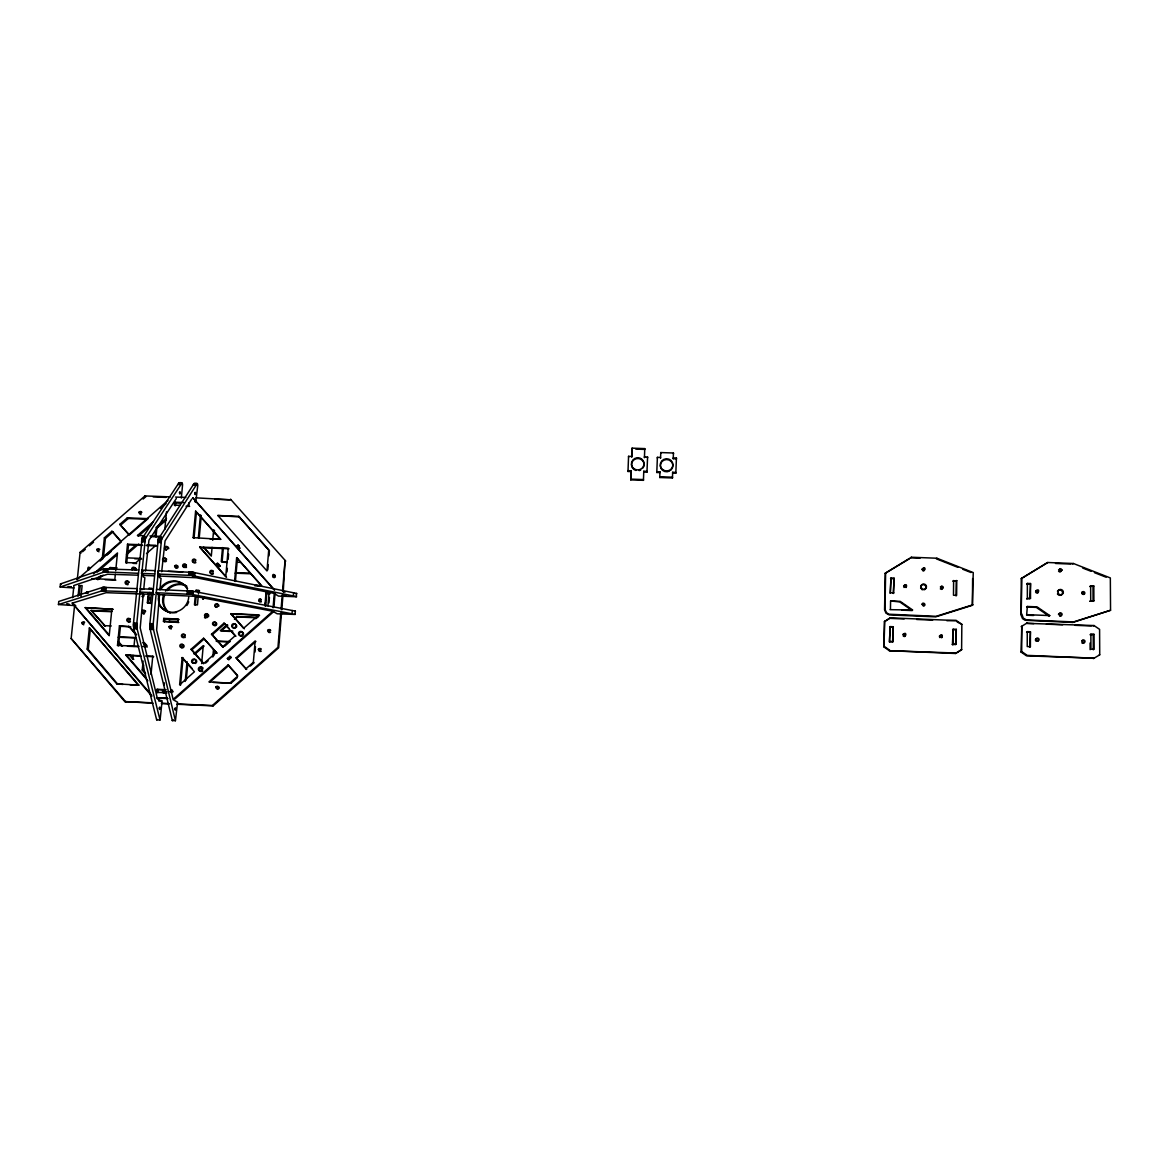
<?xml version="1.0" encoding="UTF-8"?>
<svg xmlns="http://www.w3.org/2000/svg" width="1169" height="1169" viewBox="0 0 1169 1169"><rect width="100%" height="100%" fill="white"/><g stroke="black" fill="none" stroke-linecap="round" stroke-linejoin="round"><path stroke-width="1.5" d="M1021.019 652.024L1021.779 626.175L1021.706 651.571L1027.215 655.385L1094.169 658.191L1026.514 655.838L1021.019 652.024L1021.706 651.571M1021.136 614.529L1021.238 578.611L1047.687 562.508L1073.42 563.502L1110.331 577.939L1110.55 610.276L1072.791 622.434L1025.125 620.286L1022.568 618.664L1021.121 615.274L1021.925 578.012M1033.528 615.478L1026.63 615.201L1027.346 606.477L1037.02 606.857L1049.747 615.581L1049.017 616.107L1036.319 607.398L1026.645 607.018L1027.346 606.477M1027.346 598.177L1027.376 583.419L1030.532 583.536L1030.503 598.294L1026.66 598.733L1030.503 598.294M1030.43 631.757L1029.714 647.144L1030.4 646.676L1030.43 631.757L1027.273 631.625L1027.23 646.545L1030.4 646.676M1029.801 598.849L1030.532 583.536M961.605 649.686L961.839 624.334L956.374 620.549L890.325 617.86L884.363 621.703L883.925 646.91L889.317 650.709L955.497 653.486L961.605 649.686L955.497 653.486M972.403 605.294L973.251 572.576L936.88 558.227L911.396 557.233L885.211 573.278L884.568 609.736L885.941 613.111L889.185 614.909L935.668 616.852L972.403 605.294L972.623 578.538M952.428 644.543L953.13 629.2L956.286 629.331L956.14 644.207L952.428 644.543L956.14 644.207M952.983 644.075L953.13 629.2M953.626 580.511L953.48 595.226L956.622 595.357L956.768 580.628L953.086 581.095L956.768 580.628M955.584 644.674L956.286 629.331M956.067 595.912L956.213 581.212M1110.55 610.276L1073.58 621.923L1026.557 619.95L1023.255 618.138L1021.823 614.003M157.333 719.49L156.646 719.826L133.836 628.732L133.529 622.931L142.063 538.558L177.863 484.463C178.17 481.993 183.168 481.862 182.583 484.711L181.327 498.082M141.902 589.746L140.192 588.767L153.344 589.293L153.022 592.595L139.871 592.069L143.276 593.998L140.207 627.914L157.494 698.974L162.038 701.502L160.08 720.119L137.124 628.864L136.831 623.077L145.321 538.69L181.999 482.987M173.07 719.593L172.369 720.674L150.187 629.419L149.91 623.618L158.283 539.187L193.104 485.033C193.367 482.549 198.379 482.432 197.78 485.267L195.793 502.056M157.947 594.597L194.872 596.322L272.801 611.241L277.126 613.769L295.333 614.441L191.774 594.393L156.178 592.727L159.495 594.656L156.617 630.018L173.173 699.676L177.571 702.204L175.438 720.762L153.49 629.565L153.212 623.764L161.541 539.318L197.21 483.542M883.925 646.91L884.787 621.192M972.988 604.753L936.179 616.326L888.878 614.207L886.365 612.585L884.977 609.195L885.634 572.678M889.463 641.927L890.135 626.613L893.277 626.745L893.028 641.576L889.463 641.927L890.135 626.613M890.953 578.041L890.281 593.282L890.953 578.041L894.08 578.158L893.408 593.414L894.08 578.158M890.457 609.137L890.588 600.983L900.174 601.363L912.668 610.028L890.018 609.663M892.59 642.059L893.277 626.745M672.453 477.975L672.467 477.2L659.754 476.747L659.754 477.507L672.453 477.975L672.672 472.276L675.843 472.393L675.828 473.167L672.643 473.05L672.672 472.276M673.227 458.716L673.256 457.912L676.427 458.029L676.398 458.818L673.227 458.716L673.446 453.002L660.763 452.564L660.573 458.263M673.432 453.82L673.446 453.002M675.828 473.167L676.427 458.029M656.788 472.481L656.788 471.706L659.959 471.823L659.959 472.597L656.788 472.481L657.387 457.342L660.558 457.459M659.754 477.507L659.959 471.823M630.763 479.874L631.143 471.56L627.987 471.458L627.914 470.669L631.085 470.786L630.763 479.874L643.447 480.327L643.768 471.239L646.939 471.355L646.968 472.13L643.812 472.013L643.768 471.239M627.987 471.458L628.571 456.334L631.742 456.436L632.108 448.151L644.762 448.604L644.44 457.693L644.397 456.889L647.568 457.006L647.597 457.795M646.968 472.13L647.568 457.006M631.801 457.24L632.108 448.151M157.757 575.966L196.392 577.764L274.116 593.399L278.427 596.088L296.59 596.745L293.302 595.912L293.565 592.785L193.616 572.43L158.107 570.764L157.786 574.052L159.437 575.09M292.031 613.667L292.294 610.525L192.564 591.178L156.485 589.424M295.07 614.251L295.333 611.124L292.294 610.525M296.341 596.526L296.59 593.414L293.565 592.785M268.972 602.883L269.425 597.447M273.093 607.734L274.247 593.75M273.97 606.521L275.124 592.566M177.703 703.972L212.349 705.521L277.959 647.319L280.779 612.951M281.071 609.341L282.255 594.875M282.547 591.251L285.061 560.506L283.249 591.806M176.782 704.235L213.182 705.871L278.675 647.772L281.481 613.462M281.773 609.853L282.956 595.416M245.782 668.975L253.352 662.268L255.149 640.963L236.08 657.84L246.557 669.399L236.08 657.84M255.003 652.068L255.456 646.749M238.724 516.303L268.724 550.058L266.97 570.954L217.858 515.5L238.724 516.303L269.44 550.687L269.002 555.903M267.833 569.8L268.271 564.598M264.925 605.849L265.977 593.151L269.718 593.823L265.977 593.151M265.655 606.375L266.722 593.706M267.935 605.966L268.987 593.267M227.02 571.919L227.341 568.353M228.116 559.469L228.583 554.135M234.633 580.861L236.649 557.657L260.833 584.763M235.422 581.431L237.439 558.285M200.995 670.801L201.316 667.207M201.638 663.612L203.26 645.624L193.893 653.895M212.086 547.34L211.297 556.108L204.078 547.896M212.714 540.326L213.664 529.805M214.161 533.955L214.482 530.463M212.816 657.051L213.445 649.876M222.519 547.56L221.277 561.602L226.581 561.821M213.795 655.692L214.278 650.315M223.323 548.188L222.081 562.216L227.385 562.421M189.714 594.144L190.021 590.842M293.302 595.912L191.789 575.513L192.096 572.226M190.24 594.203L190.547 590.9M192.315 575.572L192.607 572.284M190.766 594.261L191.073 590.959M192.827 575.645L193.119 572.357M191.278 594.334L191.584 591.032M193.323 575.718L193.616 572.43M191.774 594.393L192.081 591.105M193.806 575.806L194.098 572.518M192.257 594.48L192.564 591.178M194.697 575.966L195.004 572.678M185.228 681.439L187.04 661.61M193.163 594.641L193.455 591.339M198.365 537.565L200.454 514.842M186.266 680.022L187.741 663.831M199.212 538.208L201.287 515.529M195.281 595.737L194.449 604.768L197.459 604.899L198.116 597.666M195.325 605.308L196.144 596.278M198.438 594.042L198.774 590.433L195.778 590.301L199.636 590.988L198.774 590.433M171.39 692.998L171.668 689.944L172.588 690.324M188.764 505.666L189.027 502.728M157.786 574.052L188.618 575.28L188.925 571.992M187.069 593.969L187.376 590.666M182.145 657.533L179.631 684.844L194.434 671.766L182.145 657.533L191.95 668.303M188.618 575.28L189.67 575.323L189.963 572.036M193.163 537.638L195.603 511.174L196.45 511.876L194.025 538.295L193.163 537.638L220.707 539.333L210.04 538.909M188.121 594.013L188.414 590.71M189.67 575.323L190.503 572.079M188.647 594.057L188.954 590.754M180.537 685.224L183.036 657.972M189.188 594.1L189.48 590.798M190.196 575.367L191.029 572.123M191.789 575.513L191.57 572.167M157.084 689.286L158.034 689.666L157.742 692.72L156.792 692.355L157.084 689.286L166.203 689.695M163.47 621.411L163.748 618.401L178.214 619.015L177.936 622.025L163.47 621.411L178.842 622.522M174.736 502.188L175.628 502.904L175.35 505.841L174.459 505.125L174.736 502.188L183.665 502.524M164.391 621.923L164.668 618.912L163.748 618.401M147.382 602.78L151.327 603.438L147.382 602.78L148.258 593.75M148.331 603.306L149.369 592.493M145.57 673.914L142.238 670.027L143.1 661.055M144.488 646.705L144.824 643.125L147.031 645.697M155.082 536.323L155.755 529.323M145.409 673.023L143.202 670.436L143.714 665.073M156.003 536.966L156.851 528.227L166.071 520.19M150.377 602.897L151.239 593.867M159.685 574.286L159.393 577.413L161.044 578.436L159.948 589.892M151.02 674.44L152.744 656.262L145.555 655.955M164.8 529.455L166.48 511.832M161.687 571.714L165.077 540.882L191.731 499.031M130.373 655.458L133.748 659.404L132.769 658.965L133.12 655.4M133.982 646.457L134.859 637.514L118.917 636.842M143.217 574.447L141.522 573.409L141.844 570.121L154.966 570.647M143.451 573.628L143.144 576.755L144.854 577.778L143.743 589.22M145.497 571.071L148.96 540.253L176.373 498.447M111.903 608.757L109.214 635.717L85.176 607.646L112.925 609.283L85.176 607.646M115.351 574.257L114.825 579.576L91.723 578.64M115.702 570.706L117.484 552.952L93.505 573.847M119.428 625.795L120.436 626.292L118.507 645.858L117.499 645.39L119.428 625.795L129.627 626.672L136.656 634.84M127.509 544.199L128.488 544.842L126.69 563.137L125.697 562.537L127.509 544.199L141.712 544.754M104.392 537.784L102.287 558.519L121.225 542.021L111.888 531.267L104.392 537.784L105.4 538.427L103.471 557.408M74.027 587.978L60.145 587.028L103.208 572.342L103.968 568.952L138.702 570.004M101.498 590.944L101.82 587.656L103.53 587.408L137.051 588.635L136.729 591.938L101.922 590.827L58.45 604.563L75.751 605.644M101.922 590.827L102.244 587.539M103.208 572.342L103.968 568.952M102.185 590.783L102.521 587.496M103.632 572.226L104.231 568.908M103.895 572.182L104.538 568.865M102.492 590.754L102.828 587.466M104.202 572.138L104.874 568.821M102.828 590.71L103.164 587.423M103.193 590.696L103.53 587.408M104.538 572.109L105.239 568.792M104.918 572.079L105.648 568.777M103.603 590.681L103.939 587.379M105.312 572.05L106.072 568.762M104.026 590.666L104.362 587.379M105.736 572.036L106.525 568.762M104.479 590.666L104.815 587.364M106.189 572.036L106.993 568.762M104.947 590.666L105.283 587.379M106.671 572.036L107.665 572.065L107.986 568.792M105.955 590.696L106.291 587.408M81.012 596.438L82.137 585.64L79.156 585.523L78.045 596.322M123.037 684.449L116.754 683.821L87.193 649.102L89.355 627.972L138.848 685.151L130.066 684.756M117.762 684.216L88.245 649.555L90.393 628.454M72.653 597.71L73.925 585.567M153.11 703.168L124.805 701.59L71.148 638.522L74.699 604.402M77.315 579.269L80.106 552.338L144.971 495.934L170.44 496.883M79.302 595.065L80.237 586.078L79.156 585.523M60.145 587.028L60.467 583.93L103.544 569.069M58.45 604.563L58.771 601.465L101.82 587.656M204.809 597.9L202.953 599.156L202.558 596.833M219.217 688.22L218.165 689.155M177.922 567.666C179.105 563.283 172.574 567.652 177.03 568.266M147.849 598.353L150.173 597.841M86.579 593.209L88.333 592.318M911.396 557.233L910.929 557.861L920.018 558.212M890.588 600.983L899.735 601.903L912.2 610.569L901.957 610.145M1058.559 569.858C1061.788 567.023 1061.7 574.344 1058.559 571.246M936.88 558.227L936.369 558.855L957.82 567.316M941.805 637.675C943.982 634.796 937.684 634.577 939.774 637.587M921.786 604.256C922.94 601.509 926.608 604.402 924.007 606.039M903.082 634.372C906.326 631.508 906.15 638.902 903.053 635.775M906.063 587.554C908.211 584.719 901.971 584.5 904.032 587.481M884.363 621.703L890.325 617.86M275.358 577.033C272.567 579.722 272.172 573.219 275.27 575.396M150.231 599.478L147.893 599.39M889.317 650.709L956.052 653.033M956.374 620.549L946.905 620.71M961.839 624.334L957.177 622.01M230.454 657.095L228.057 659.228L227.385 658.454L229.782 656.32L230.585 656.759L228.174 658.878L228.846 659.652L231.257 657.533L229.782 656.32M237.468 675.273L228.057 664.956L208.93 681.892L230.965 683.207L237.278 677.625M209.762 682.272L228.861 665.366M236.869 658.279L255.894 641.43M230.176 682.828L237.745 676.106L228.057 664.956M250.327 666.038L254.111 662.691L253.352 662.268M216.06 652.638L203.494 663.744L191 649.321L203.567 638.245L216.893 653.076L203.567 638.245M191 649.321L191.877 649.774L204.414 638.712M231.462 631.231L235.89 636.287L235.101 635.819L222.548 646.895L211.487 634.197L224.024 623.135L229.256 628.703M211.487 634.197L212.334 634.679L224.843 623.632M226.991 624.684L220.327 630.559L232.821 631.085M194.755 654.333L204.107 646.077M221.146 631.041L227.794 625.167M234.443 619.292L237.102 616.954L256.683 617.773M205.598 663.071L208.111 660.85M224.623 646.252L228.379 642.935M255.733 618.737L259.533 615.391L230.79 613.71L258.787 614.879L243.576 628.308L230.79 613.71M204.517 617.641L207.176 615.289L208.009 615.8L205.349 618.153M216.586 563.721L218.194 563.619L220.181 565.884L219.392 566.585L216.586 563.721L219.392 566.585M237.219 545.602L238.783 545.543L237.219 545.602L239.981 548.495L238.008 544.9M217.405 564.32L218.194 563.619M218.574 565.986L220.181 565.884M125.697 562.537L135.633 562.932L141.113 558.271M146.505 553.565L155.93 545.324L147.046 544.973M119.822 524.355L127.304 517.852L148.054 518.641L129.174 535.095L119.822 524.355L128.97 534.394M105.4 538.427L112.882 531.924L121.035 541.305M120.802 525.027L128.269 518.525L147.25 519.255M77.037 579.707L167.912 500.522M100.096 561.12L102.857 558.724M106.978 555.129L111.099 551.534M160.562 508.427L166.056 503.634M151.692 524.603L138.483 536.133L137.518 535.475L153.402 521.622M97.202 572.123L117.148 554.734M96.749 579.196L100.753 575.718M107.402 569.917L110.061 567.593L117.09 567.871M126.91 552.893L136.422 544.593M166.495 518.364L155.93 527.57L156.851 528.227M97.787 579.766L103.091 575.133M126.515 554.691L138.731 544.038M82.546 551.768L85.293 549.372M89.428 545.777L93.564 542.182M143.144 499.046L145.906 496.65L144.971 495.934M1047.687 562.508L1021.238 578.611M1027.376 583.419L1026.689 583.989L1029.831 584.12M1072.645 564.116L1073.42 563.502M1093.336 658.644L1099.722 654.83L1099.591 629.346L1094.009 625.547L1026.63 623.34L1033.82 623.632M1093.819 586.034L1089.844 586.487L1093.819 586.034L1093.892 600.837L1089.903 601.261L1093.892 600.837M940.358 586.94C943.383 584.968 943.266 591.119 940.344 588.913M261.286 651.162C258.656 653.033 258.364 647.582 261.184 648.985M264.749 604.198L265.509 602.693M164.318 682.828L164.098 685.239M270.565 632.268C267.569 634.183 268.008 628.162 270.726 630.325M1072.791 622.434L1073.58 621.923M1093.19 626.043L1094.009 625.547M1021.107 626.672L1027.317 622.829M1090.867 634.241L1090.049 634.723L1094.052 634.372L1094.126 649.321L1090.94 649.19L1090.867 634.241L1094.052 634.372M885.211 573.278L909.409 558.767M1098.889 655.283L1099.722 654.83M204.049 597.052L203.041 599.025M261.228 601.918C256.625 602.546 262.324 596.672 260.789 601.173C257.385 603.116 258.729 596.57 261.155 599.522M74.246 585.362L107.533 574.227L138.088 575.192M72.551 603.058L106.145 592.683L154.366 594.451M283.468 592.084L285.075 592.113M147.966 596.891L149.544 598.28L147.703 599.522M171.375 628.907C168.19 629.214 170.718 624.275 172.398 626.92M295.947 593.794L296.707 593.457M294.69 611.475L295.436 611.153M635.775 449.101L644.791 449.422L644.762 448.604M630.705 479.115L643.403 479.568L643.447 480.327M177.863 484.463L180.932 484.58M193.104 485.033L196.173 485.15M175.482 497.059L185.813 497.439M195.91 497.833L231.272 499.85M153.168 496.913L165.881 497.395M214.921 499.236L229.445 499.777M175.628 502.904L180.976 503.108M174.459 505.125L179.821 505.329M186.061 506.25L189.626 506.382M239.499 516.99L217.858 515.5M1055.519 563.458L1070.936 564.057M137.518 535.475L144.62 535.753M149.939 535.957L160.577 536.366M150.874 536.615L161.512 537.024M142.764 537.024L146.023 537.141M158.969 537.652L162.228 537.784M142.457 537.535L145.73 537.667M158.677 538.164L161.936 538.295M142.326 537.842L145.584 537.974M158.531 538.485L161.804 538.602M142.18 538.193L145.453 538.31M158.399 538.821L161.673 538.938M142.063 538.558L145.321 538.69M158.283 539.187L161.541 539.318M141.931 538.953L145.204 539.084M158.166 539.596L161.424 539.713M141.829 539.377L145.088 539.508M158.049 540.02L161.322 540.136M141.727 539.83L145 539.946M157.961 540.458L161.234 540.589M141.639 540.297L144.912 540.414M157.873 540.926L161.147 541.057M141.566 540.779L144.839 540.896M157.8 541.408L161.074 541.539M141.449 541.773L144.722 541.905M157.683 542.416L160.957 542.533M199.665 547.034L228.262 548.159L225.749 576.668L199.665 547.034L226.552 577.252M128.488 544.842L142.676 545.397M146.213 545.543L156.851 545.952M200.527 547.677L229.051 548.787M890.53 578.626L893.642 578.757M126.734 557.847L140.777 558.402M237.19 562.245L240.726 562.377M134.713 558.738L141.727 559.016M890.705 592.727L893.832 592.844M133.295 563.4L136.598 563.531L135.736 562.976M132.93 568.499L136.437 568.645M236.109 572.649L250.298 573.219M116.33 568.397L110.061 567.593M132.141 569.025L135.648 569.171M235.115 573.161L251.057 573.804M168.234 571.334L182.642 571.904M107.665 572.065L138.38 573.292M141.522 573.409L154.644 573.935M143.451 575.411L154.191 575.835M1027.317 614.675L1049.747 615.581M255.865 585.304L261.257 585.523L236.649 557.657M105.181 579.722L115.833 580.16M254.827 585.801L262.002 586.093M1046.416 624.144L1062.606 624.801M1075.202 625.313L1091.393 625.97M889.887 618.372L904.148 618.956M916.613 619.468L932.657 620.125M1026.572 632.122L1029.743 632.254M889.711 627.11L892.838 627.242M952.589 629.696L955.731 629.828M889.887 641.445L893.028 641.576M91.138 610.393L105.239 626.146L91.138 610.393L112.326 611.27M257.721 617.334L236.313 616.443L237.102 616.954M92.19 610.905L111.566 611.708M164.668 618.912L179.12 619.512M177.922 621.426L168.964 621.046L169.87 621.543M133.529 622.931L136.831 623.077M149.91 623.618L153.212 623.764M133.456 623.983L136.744 624.114M149.822 624.67L153.124 624.801M133.427 624.494L136.729 624.641M149.807 625.196L153.11 625.327M133.427 625.02L136.715 625.152M149.793 625.707L153.095 625.853M133.427 625.532L136.729 625.678M149.807 626.233L153.095 626.365M133.441 626.043L136.744 626.175M149.822 626.73L153.124 626.876M133.485 626.54L136.773 626.672M149.851 627.227L153.154 627.373M133.529 627.022L136.817 627.154M149.895 627.709L153.197 627.855M104.216 625.649L111.303 625.956M120.144 626.321L130.767 626.774M133.587 627.475L136.875 627.621M149.953 628.177L153.241 628.308M222.914 631.114L230.045 631.421M133.661 627.928L136.948 628.06M150.012 628.615L153.314 628.747M133.836 628.732L137.124 628.864M150.187 629.419L153.49 629.565M216.031 640.977L230.293 641.591M118.157 637.237L135.823 637.982M216.85 641.445L229.314 641.971M117.499 645.39L139.053 646.325M142.647 646.472L146.227 646.632L142.72 642.541M127.465 646.238L138.234 646.705M147.835 680.826L125.799 655.093L140.178 655.721M125.799 655.093L141.142 656.16M146.52 656.393L153.694 656.7L152.744 656.262M213.299 682.433L230.965 683.207M116.754 683.821L138.848 685.151M158.034 689.666L165.311 690.002M166.013 691.405L162.403 691.244L166.933 691.785M169.622 691.566L173.231 691.727M156.792 692.355L165.91 692.764M163.207 692.969L166.846 693.129M156.558 697.732L167.109 698.2M157.508 698.098L168.029 698.565M161.614 700.538L158.75 700.786M158.648 700.567L161.775 700.713M124.805 701.59L152.16 702.817M161.278 703.227L168.584 703.563M162.213 703.577L169.49 703.899M156.646 719.826L159.788 719.972M172.223 720.542L175.365 720.688M140.996 514.681L139.871 512.957L141.902 512.227M98.912 551.856L97.787 550.117L99.847 549.386M144.225 594.597L142.618 595.167L142.676 596.833M84.636 622.244L82.882 623.135L83.671 624.845M61.285 584.252L60.496 583.974M1082.699 568.046L1091.072 571.32M1094.418 572.635L1106.137 577.223M962.774 569.274L971.015 572.532M212.349 705.521L213.182 705.871M87.193 649.102L88.245 649.555M142.238 670.027L143.202 670.436M71.148 638.522L125.799 701.941M179.003 482.87L179.441 483.688M1036.245 592.946C1040.892 593.954 1036.055 587.452 1035.573 592.069M194.215 483.44L194.653 484.463M90.554 567.871L88.669 568.295L88.712 569.917M143.261 594.042L143.904 596.088L141.975 596.511M217.449 689.125L216.791 687.065L219.173 687.167M227.385 658.454L228.846 659.652M80.106 552.338L81.172 552.966M141.844 570.121L143.539 571.173M111.888 531.267L112.882 531.924M127.304 517.852L128.269 518.525M884.334 646.457L889.741 650.256M194.682 501.443L195.515 502.115M230.483 499.134L285.762 561.105M274.057 589.454L192.695 497.702L274.54 590.257M197.605 513.176L220.707 539.333M195.603 511.174L219.889 538.675M203.713 547.165L210.917 555.363M217.376 563.02L219.377 565.285M231.594 614.222L244.365 628.805M224.024 623.135L235.101 635.819M212.334 634.679L223.367 647.363M191.877 649.774L203.216 662.867M143.685 643.008L147.192 647.085M128.634 626.189L135.677 634.358M119.121 642.336L122.497 646.267M118.113 641.869L121.503 645.814M129.394 655.02L132.769 658.965M86.243 608.172L109.097 634.855M126.793 655.531L146.476 678.517M151.663 695.19L72.113 602.912L151.882 696.198M89.355 627.972L137.869 684.756M628.571 456.334L628.63 457.123M631.085 470.786L631.143 471.56M88.157 593.121L86.93 591.704L85.439 593.37M657.387 457.342L657.402 458.146M1093 586.604L1093.073 601.377M1093.234 634.855L1093.307 649.789M1090.648 585.903L1090.721 600.705M1090.092 643.023L1090.122 649.657M660.763 452.564L660.777 453.367M920.631 586.458A2.733 2.63 23.4 0 1 925.205 585.45A2.733 2.63 23.4 0 1 923.919 589.848M922.516 589.79A2.733 2.63 23.4 0 1 921.859 589.497M920.88 588.489A2.733 2.63 23.4 0 1 920.617 587.832M1081.866 592.332A1.461 1.388 27.7 0 1 1083.853 594.32M1058.456 614.426A1.461 1.388 28.6 0 1 1060.108 613.477A1.461 1.388 28.6 0 1 1061.306 615.026A1.461 1.388 28.6 0 1 1059.859 616.253M1057.448 591.251A2.776 2.63 27.2 0 1 1061.204 590.418A2.776 2.63 27.2 0 1 1062.212 594.1A2.776 2.63 27.2 0 1 1058.456 594.933M1057.887 594.48A2.776 2.63 27.2 0 1 1057.448 593.91M1082.012 640.627A1.476 1.403 30.5 0 1 1083.853 641.021A1.476 1.403 30.5 0 1 1083.868 642.833A1.476 1.403 30.5 0 1 1082.026 643.082M1036.158 641.182A1.461 1.403 29.8 0 1 1035.778 639.034A1.461 1.403 29.8 0 1 1037.999 639.122A1.461 1.403 29.8 0 1 1037.604 641.24M168.102 611.811A15.942 15.139 -43.8 0 1 163.602 594.831M165.501 591.149A15.942 15.139 -43.8 0 1 186.032 585.684M170.075 613.111A15.913 15.109 -43.8 0 1 164.522 595.372M167.24 590.593A15.913 15.109 -43.8 0 1 186.908 586.239M207.351 617.48A1.71 1.622 -44.3 0 1 205.423 616.224A1.71 1.622 -44.3 0 1 206.781 614.236A1.71 1.622 -44.3 0 1 208.71 615.493M208.637 616.355A1.71 1.622 -44.3 0 1 208.433 616.75M215.739 625.547A1.71 1.637 -44.7 0 1 213.372 624.29A1.71 1.637 -44.7 0 1 215.476 622.434A1.71 1.637 -44.7 0 1 216.397 624.962M235.495 628.104A2.148 2.06 -44.5 0 1 232.514 626.511A2.148 2.06 -44.5 0 1 235.159 624.188A2.148 2.06 -44.5 0 1 236.328 627.358M213.357 573.804A1.695 1.607 -41.5 0 1 211.107 573.818A1.695 1.607 -41.5 0 1 211.019 571.597A1.695 1.607 -41.5 0 1 213.24 571.203M183.095 647.743A1.71 1.637 -46.6 0 1 180.742 646.472A1.71 1.637 -46.6 0 1 182.846 644.616A1.71 1.637 -46.6 0 1 183.767 647.144M166.159 550.044A1.695 1.593 -41.1 0 1 166.422 547.209A1.695 1.593 -41.1 0 1 168.76 548.714M193.382 663.364A2.163 2.06 -47.4 0 1 192.768 660.602A2.163 2.06 -47.4 0 1 195.486 659.623A2.163 2.06 -47.4 0 1 196.567 662.224M195.939 663.144A2.163 2.06 -47.4 0 1 195.471 663.466M216.28 607.383A1.71 1.622 -43.5 0 1 216.543 604.505A1.71 1.622 -43.5 0 1 218.91 606.039M132.769 569.829A1.695 1.607 -42.9 0 1 134.567 567.827A1.695 1.607 -42.9 0 1 135.955 569.961M128.02 584.675A1.695 1.607 -43.7 0 1 126.15 583.579A1.695 1.607 -43.7 0 1 127.202 581.548A1.695 1.607 -43.7 0 1 129.262 582.308M161.19 588.781A16.074 15.255 -43.7 0 1 187.61 588.708M188.706 601.816A16.074 15.255 -43.7 0 1 186.792 605.542M176.621 612.454A16.074 15.255 -43.7 0 1 158.297 597.87M158.37 596.511A16.074 15.255 -43.7 0 1 158.867 593.794M160.27 588.226A16.103 15.285 -43.7 0 1 187.361 589.322M188.735 597.242A16.103 15.285 -43.7 0 1 175.715 611.928A16.103 15.285 -43.7 0 1 158.779 603.876M144.24 613.988A1.71 1.607 -45 0 1 142.925 611.621A1.71 1.607 -45 0 1 145.687 611.197M132.155 569.99A1.695 1.607 -42.8 0 1 132.272 567.754A1.695 1.607 -42.8 0 1 134.508 567.564A1.695 1.607 -42.8 0 1 134.771 569.756M195.866 562.537A1.695 1.607 -41.2 0 1 195.077 562.932M194.229 562.903A1.695 1.607 -41.2 0 1 193.338 560.638A1.695 1.607 -41.2 0 1 195.764 559.936M186.529 567.082A1.695 1.607 -41.7 0 1 185.871 567.652M184.22 567.593A1.695 1.607 -41.7 0 1 183.957 565.138A1.695 1.607 -41.7 0 1 186.455 565.08M130.46 621.689A1.71 1.607 -45.7 0 1 128.225 621.689A1.71 1.607 -45.7 0 1 128.152 619.453A1.71 1.607 -45.7 0 1 130.373 619.059M164.581 561.704A1.695 1.607 -41.8 0 1 163.938 559.074A1.695 1.607 -41.8 0 1 166.656 559.366M166.495 561.003A1.695 1.607 -41.8 0 1 165.428 561.734M202.705 670.962A2.163 2.06 -47.9 0 1 199.724 670.831A2.163 2.06 -47.9 0 1 200.001 667.835A2.163 2.06 -47.9 0 1 202.968 667.967M185.345 637.061A1.71 1.622 -45.9 0 1 184.687 637.66M183.401 637.763A1.71 1.622 -45.9 0 1 182.627 635.278A1.71 1.622 -45.9 0 1 185.272 635.045M669.53 471.063A6.298 6.108 -3.1 0 1 660.31 465.963A6.298 6.108 -3.1 0 1 668.989 459.987A6.298 6.108 -3.1 0 1 670.874 470.128M635.907 470.464A6.298 6.108 -6 0 1 631.976 462.325A6.298 6.108 -6 0 1 640.7 459.183A6.298 6.108 -6 0 1 643.111 467.863M640.7 470.026A6.298 6.108 -6 0 1 639.165 470.581M194.785 493.099C195.062 497.833 196.114 489.884 194.785 493.099M159.262 708.107C159.7 712.725 160.591 704.176 159.262 708.107M179.5 492.529C179.836 497.307 180.844 489.212 179.5 492.529M174.882 708.809C175.262 713.397 176.227 704.951 174.882 708.809M1062.007 570.048C1058.822 574.651 1058.909 565.197 1062.007 570.048M1036.275 590.783C1038.014 596.219 1040.6 587.159 1036.275 590.783M943.325 587.452C940.11 592.055 940.3 582.6 943.325 587.452M939.934 635.731C941.629 641.211 944.289 632.093 939.934 635.731M924.445 605.074C921.435 608.026 922.297 600.661 924.445 605.074M903.389 634.212C905.054 639.691 907.743 630.588 903.389 634.212M922.107 569.245C923.773 574.637 926.418 565.664 922.107 569.245M922.604 568.645C924.27 574.037 926.915 565.051 922.604 568.645M904.134 585.537C905.8 590.959 908.474 581.943 904.134 585.537M258.364 649.292C259.65 654.611 262.718 645.741 258.364 649.292M274.876 575.791C271.588 580.248 272.245 571.1 274.876 575.791M267.657 630.354C268.943 635.673 271.997 626.832 267.657 630.354M215.797 687.007C217.054 692.369 220.167 683.456 215.797 687.007M174.619 565.928C175.861 571.203 178.959 562.406 174.619 565.928M168.935 626.657C170.177 631.991 173.319 623.092 168.935 626.657M138.921 512.27C140.119 517.414 143.188 508.822 138.921 512.27M90.057 568.47C86.74 572.912 87.529 563.823 90.057 568.47M96.764 549.488C97.948 554.676 101.06 546.025 96.764 549.488M81.83 622.639C82.999 627.899 86.155 619.132 81.83 622.639M68.299 586.619L71.134 586.896L68.299 586.619M66.618 604.212L69.453 604.49L66.721 604.168M272.801 611.241L174.137 698.507L175.043 698.872L273.531 611.752L272.801 611.241M283.059 595.255L285.806 595.532L283.059 595.255M281.758 613.009L284.52 613.287L281.919 612.965M151.765 588.46L148.77 588.328L152.701 589.015L151.765 588.46M184.76 565.387L183.898 564.788L185.827 566.585L184.76 565.387M921.362 587.919A2.747 2.645 23.4 0 0 926.082 588.095A2.747 2.645 23.4 0 0 923.773 584.018A2.747 2.645 23.4 0 0 921.362 587.919M1059.362 614.967A1.461 1.388 28.5 0 0 1061.876 615.069A1.461 1.388 28.5 0 0 1060.619 612.907A1.461 1.388 28.5 0 0 1059.362 614.967M1058.208 593.341A2.776 2.645 27.2 0 0 1062.972 593.531A2.776 2.645 27.2 0 0 1060.575 589.439A2.776 2.645 27.2 0 0 1058.208 593.341M1082.129 593.662A1.461 1.388 27.6 0 0 1084.642 593.764A1.461 1.388 27.6 0 0 1083.385 591.602A1.461 1.388 27.6 0 0 1082.129 593.662M1036.333 640.159A1.476 1.403 29.8 0 0 1038.861 640.261A1.476 1.403 29.8 0 0 1037.604 638.084A1.476 1.403 29.8 0 0 1036.333 640.159M1082.289 642.059A1.476 1.403 30.5 0 0 1084.817 642.161A1.476 1.403 30.5 0 0 1083.546 639.984A1.476 1.403 30.5 0 0 1082.289 642.059M164.508 561.12A1.695 1.607 -41.8 0 0 165.516 558.402A1.695 1.607 -41.8 0 0 162.681 559.03A1.695 1.607 -41.8 0 0 164.508 561.12M241.764 636.053A2.148 2.06 -44.9 0 0 243.006 632.561A2.148 2.06 -44.9 0 0 239.411 633.364A2.148 2.06 -44.9 0 0 241.764 636.053M143.714 613.433A1.71 1.622 -45 0 0 144.722 610.686A1.71 1.622 -45 0 0 141.873 611.314A1.71 1.622 -45 0 0 143.714 613.433M240.975 635.571A2.163 2.06 -44.9 0 0 242.231 632.078A2.163 2.06 -44.9 0 0 238.622 632.882A2.163 2.06 -44.9 0 0 240.975 635.571M193.791 562.362A1.695 1.607 -41.2 0 0 195.442 559.951A1.695 1.607 -41.2 0 0 192.578 559.834A1.695 1.607 -41.2 0 0 193.791 562.362M184.57 567.199A1.695 1.607 -41.7 0 0 185.579 564.481A1.695 1.607 -41.7 0 0 182.744 565.109A1.695 1.607 -41.7 0 0 184.57 567.199M183.372 637.324A1.71 1.637 -45.9 0 0 184.381 634.562A1.71 1.637 -45.9 0 0 181.531 635.191A1.71 1.637 -45.9 0 0 183.372 637.324M234.18 627.797A2.163 2.06 -44.5 0 0 235.422 624.319A2.163 2.06 -44.5 0 0 231.827 625.108A2.163 2.06 -44.5 0 0 234.18 627.797M194.083 663.218A2.163 2.06 -47.4 0 0 195.34 659.725A2.163 2.06 -47.4 0 0 191.731 660.514A2.163 2.06 -47.4 0 0 194.083 663.218M127.041 584.12A1.695 1.607 -43.7 0 0 128.049 581.388A1.695 1.607 -43.7 0 0 125.215 582.016A1.695 1.607 -43.7 0 0 127.041 584.12M214.497 625.196A1.71 1.637 -44.7 0 0 215.491 622.434A1.71 1.637 -44.7 0 0 212.641 623.062A1.71 1.637 -44.7 0 0 214.497 625.196M166.042 549.664A1.695 1.607 -41.1 0 0 167.708 547.253A1.695 1.607 -41.1 0 0 164.858 547.15A1.695 1.607 -41.1 0 0 166.042 549.664M206.504 616.969A1.71 1.622 -44.3 0 0 207.498 614.222A1.71 1.622 -44.3 0 0 204.648 614.85A1.71 1.622 -44.3 0 0 206.504 616.969M211.75 573.614A1.695 1.622 -41.5 0 0 212.729 570.881A1.695 1.622 -41.5 0 0 209.894 571.509A1.695 1.622 -41.5 0 0 211.75 573.614M128.692 621.587A1.71 1.622 -45.7 0 0 129.701 618.839A1.71 1.622 -45.7 0 0 126.866 619.468A1.71 1.622 -45.7 0 0 128.692 621.587M216.703 607.076A1.71 1.622 -43.5 0 0 217.697 604.315A1.71 1.622 -43.5 0 0 214.848 604.943A1.71 1.622 -43.5 0 0 216.703 607.076M181.794 647.436A1.724 1.637 -46.6 0 0 182.802 644.66A1.724 1.637 -46.6 0 0 179.938 645.288A1.724 1.637 -46.6 0 0 181.794 647.436M200.849 671.05A2.177 2.075 -47.9 0 0 202.12 667.543A2.177 2.075 -47.9 0 0 198.496 668.347A2.177 2.075 -47.9 0 0 200.849 671.05M663.247 470.055A6.313 6.123 -3.1 0 0 672.92 465.087A6.313 6.123 -3.1 0 0 663.671 459.461A6.313 6.123 -3.1 0 0 663.247 470.055M634.372 469.017A6.298 6.108 -6.1 0 0 644.046 464.064A6.298 6.108 -6.1 0 0 634.825 458.438A6.298 6.108 -6.1 0 0 634.372 469.017"/></g></svg>
